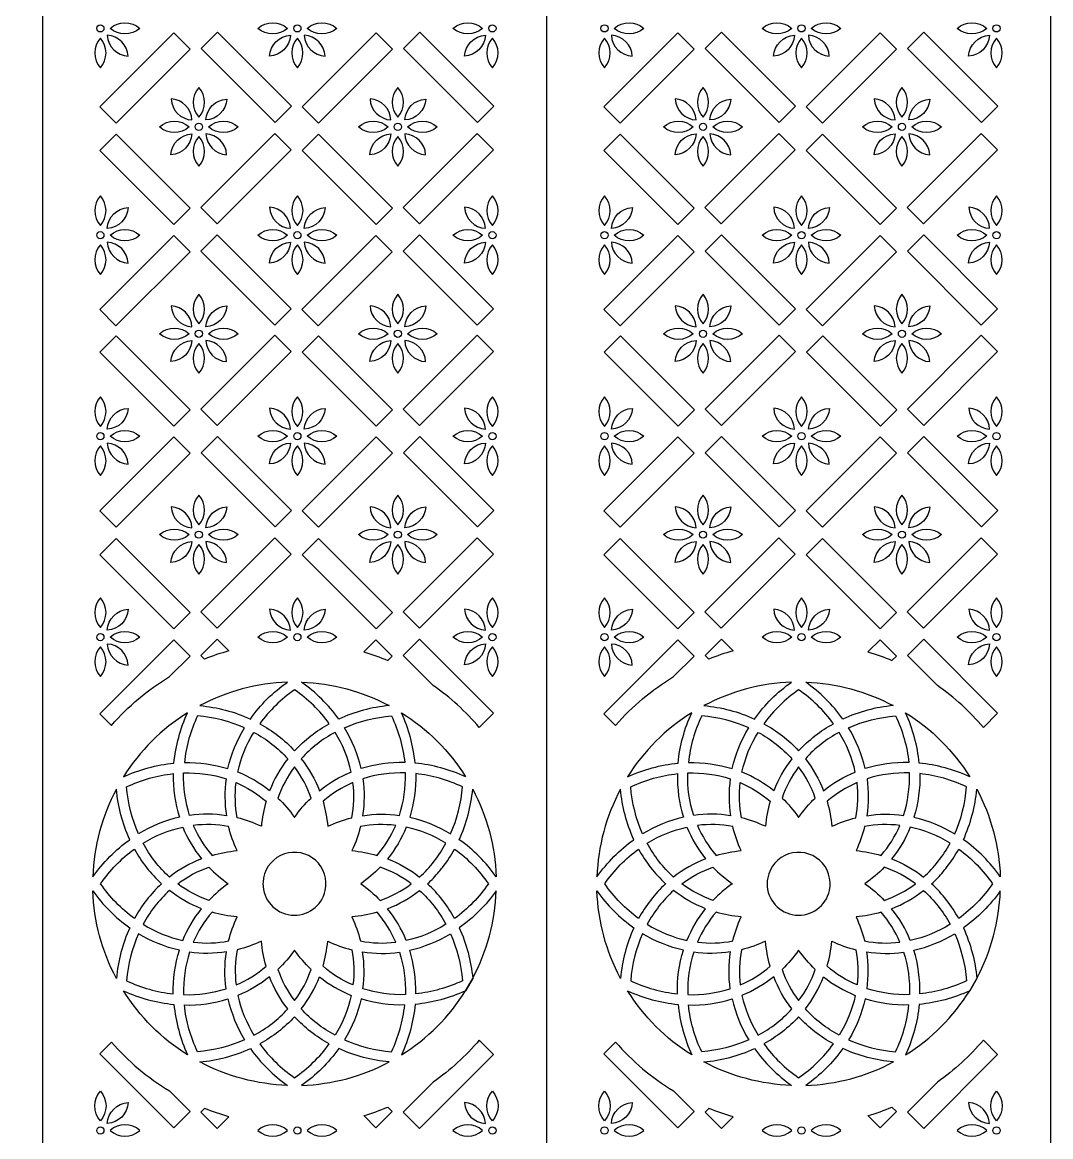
# Model space of a CAD drawing. Header units: millimetres. Extents: x 0 to 1000, y 0 to 2000.
# Drawn here: x 490 to 1000, y 875 to 1427 of the extents above; entities that cross this region are included whole.
import ezdxf

# ---------------------------------------------------------------- set-up
doc = ezdxf.new("R2010")
doc.units = ezdxf.units.MM
doc.layers.add('Image', color=70, linetype='Continuous')

msp = doc.modelspace()

# ---------------------------------------------------------------- linework, layer by layer
at = {"layer": 'Image'}
for points in [[(250, 2000), (0, 2000), (0, 0), (250, 0), (500, 0), (750, 0), (1000, 0), (1000, 2000), (750, 2000), (500, 2000)], [(528.45, 1385.32), (536.55, 1377.23), (573.24, 1413.92), (565.14, 1422.01)], [(623.45, 1385.62), (615.35, 1377.52), (578.66, 1414.21), (586.76, 1422.31)], [(628.77, 1385.32), (636.86, 1377.23), (673.55, 1413.92), (665.46, 1422.01)], [(723.76, 1385.62), (715.67, 1377.52), (678.98, 1414.21), (687.07, 1422.31)], [(778.45, 1385.32), (786.55, 1377.23), (823.24, 1413.92), (815.14, 1422.01)], [(873.45, 1385.62), (865.35, 1377.52), (828.66, 1414.21), (836.76, 1422.31)], [(878.77, 1385.32), (886.86, 1377.23), (923.55, 1413.92), (915.46, 1422.01)], [(973.76, 1385.62), (965.67, 1377.52), (928.98, 1414.21), (937.07, 1422.31)], [(528.45, 1363.56), (536.55, 1371.66), (573.24, 1334.97), (565.14, 1326.87)], [(623.3, 1363.9), (615.21, 1371.99), (578.52, 1335.3), (586.61, 1327.21)], [(628.77, 1363.56), (636.86, 1371.66), (673.55, 1334.97), (665.46, 1326.87)], [(723.62, 1363.9), (715.52, 1371.99), (678.83, 1335.3), (686.92, 1327.21)], [(778.45, 1363.56), (786.55, 1371.66), (823.24, 1334.97), (815.14, 1326.87)], [(873.3, 1363.9), (865.21, 1371.99), (828.52, 1335.3), (836.61, 1327.21)], [(878.77, 1363.56), (886.86, 1371.66), (923.55, 1334.97), (915.46, 1326.87)], [(973.62, 1363.9), (965.52, 1371.99), (928.83, 1335.3), (936.92, 1327.21)], [(528.38, 1284.78), (536.47, 1276.68), (573.17, 1313.37), (565.07, 1321.47)], [(623.38, 1285.07), (615.28, 1276.98), (578.59, 1313.67), (586.68, 1321.76)], [(628.69, 1284.78), (636.79, 1276.68), (673.48, 1313.37), (665.38, 1321.47)], [(723.69, 1285.07), (715.59, 1276.98), (678.9, 1313.67), (687, 1321.76)], [(778.38, 1284.78), (786.47, 1276.68), (823.17, 1313.37), (815.07, 1321.47)], [(873.38, 1285.07), (865.28, 1276.98), (828.59, 1313.67), (836.68, 1321.76)], [(878.69, 1284.78), (886.79, 1276.68), (923.48, 1313.37), (915.38, 1321.47)], [(973.69, 1285.07), (965.59, 1276.98), (928.9, 1313.67), (937, 1321.76)], [(528.53, 1263.65), (536.62, 1271.74), (573.31, 1235.05), (565.22, 1226.96)], [(623.38, 1263.99), (615.28, 1272.08), (578.59, 1235.39), (586.68, 1227.3)], [(628.84, 1263.65), (636.93, 1271.74), (673.62, 1235.05), (665.53, 1226.96)], [(723.69, 1263.99), (715.59, 1272.08), (678.9, 1235.39), (687, 1227.3)], [(778.53, 1263.65), (786.62, 1271.74), (823.31, 1235.05), (815.22, 1226.96)], [(873.38, 1263.99), (865.28, 1272.08), (828.59, 1235.39), (836.68, 1227.3)], [(878.84, 1263.65), (886.93, 1271.74), (923.62, 1235.05), (915.53, 1226.96)], [(973.69, 1263.99), (965.59, 1272.08), (928.9, 1235.39), (937, 1227.3)], [(528.45, 1184.86), (536.55, 1176.77), (573.24, 1213.46), (565.14, 1221.56)], [(623.45, 1185.16), (615.35, 1177.06), (578.66, 1213.75), (586.76, 1221.85)], [(628.77, 1184.86), (636.86, 1176.77), (673.55, 1213.46), (665.46, 1221.56)], [(723.76, 1185.16), (715.67, 1177.06), (678.98, 1213.75), (687.07, 1221.85)], [(778.45, 1184.86), (786.55, 1176.77), (823.24, 1213.46), (815.14, 1221.56)], [(873.45, 1185.16), (865.35, 1177.06), (828.66, 1213.75), (836.76, 1221.85)], [(878.77, 1184.86), (886.86, 1176.77), (923.55, 1213.46), (915.46, 1221.56)], [(973.76, 1185.16), (965.67, 1177.06), (928.98, 1213.75), (937.07, 1221.85)], [(528.45, 1163.1), (536.55, 1171.2), (573.24, 1134.51), (565.14, 1126.41)], [(623.3, 1163.44), (615.21, 1171.54), (578.52, 1134.85), (586.61, 1126.75)], [(628.77, 1163.1), (636.86, 1171.2), (673.55, 1134.51), (665.46, 1126.41)], [(723.62, 1163.44), (715.52, 1171.54), (678.83, 1134.85), (686.92, 1126.75)], [(778.45, 1163.1), (786.55, 1171.2), (823.24, 1134.51), (815.14, 1126.41)], [(873.3, 1163.44), (865.21, 1171.54), (828.52, 1134.85), (836.61, 1126.75)], [(878.77, 1163.1), (886.86, 1171.2), (923.55, 1134.51), (915.46, 1126.41)], [(973.62, 1163.44), (965.52, 1171.54), (928.83, 1134.85), (936.92, 1126.75)], [(592.13, 1000), (592.11, 1000)], [(657.88, 1000), (657.87, 1000)], [(842.13, 1000), (842.11, 1000)], [(907.88, 1000), (907.87, 1000)], [(709.82, 946.95), (709.86, 946.98), (713.36, 953.04), (713.35, 953.1)], [(959.82, 946.95), (959.86, 946.98), (963.36, 953.04), (963.35, 953.1)], [(578.04, 911.65), (578.02, 911.65)], [(671.95, 911.65), (671.98, 911.65)], [(828.04, 911.65), (828.02, 911.65)], [(921.95, 911.65), (921.98, 911.65)]]:
    msp.add_lwpolyline(points, close=True, dxfattribs=at)
for points in [[(500, 2000), (500, 0)], [(750, 2000), (750, 0)]]:
    msp.add_lwpolyline(points, dxfattribs=at)
for points in [[(533.55, 1424.19, -0.380423), (548.26, 1424.19, -0.380423)], [(606.87, 1424.19, -0.380423), (621.58, 1424.19, -0.380423)], [(631.24, 1424.19, -0.380423), (645.95, 1424.19, -0.380423)], [(703.59, 1424.19, -0.380423), (718.29, 1424.19, -0.380423)], [(783.55, 1424.19, -0.380423), (798.26, 1424.19, -0.380423)], [(856.87, 1424.19, -0.380423), (871.58, 1424.19, -0.380423)], [(881.24, 1424.19, -0.380423), (895.95, 1424.19, -0.380423)], [(953.59, 1424.19, -0.380423), (968.29, 1424.19, -0.380423)], [(542.51, 1410.34, 0.380423), (532.13, 1420.76, 0.380423)], [(622.99, 1420.78, -0.380423), (612.57, 1410.4, -0.380423)], [(640.2, 1410.34, 0.380423), (629.82, 1420.76, 0.380423)], [(719.7, 1420.78, -0.380423), (709.28, 1410.4, -0.380423)], [(792.51, 1410.34, 0.380423), (782.13, 1420.76, 0.380423)], [(872.99, 1420.78, -0.380423), (862.57, 1410.4, -0.380423)], [(890.2, 1410.34, 0.380423), (879.82, 1420.76, 0.380423)], [(969.7, 1420.78, -0.380423), (959.28, 1410.4, -0.380423)], [(528.72, 1419.35, 0.380423), (528.72, 1404.65, 0.380423)], [(626.41, 1419.35, 0.380423), (626.41, 1404.65, 0.380423)], [(723.13, 1419.35, 0.380423), (723.13, 1404.65, 0.380423)], [(778.72, 1419.35, 0.380423), (778.72, 1404.65, 0.380423)], [(876.41, 1419.35, 0.380423), (876.41, 1404.65, 0.380423)], [(973.13, 1419.35, 0.380423), (973.13, 1404.65, 0.380423)], [(577.57, 1394.88, 0.380423), (577.57, 1380.17, 0.380423)], [(676.23, 1394.88, 0.380423), (676.23, 1380.17, 0.380423)], [(827.57, 1394.88, 0.380423), (827.57, 1380.17, 0.380423)], [(926.23, 1394.88, 0.380423), (926.23, 1380.17, 0.380423)], [(574.16, 1378.76, 0.380423), (563.78, 1389.18, 0.380423)], [(591.41, 1389.13, -0.380423), (580.99, 1378.75, -0.380423)], [(672.82, 1378.76, 0.380423), (662.45, 1389.18, 0.380423)], [(690.08, 1389.13, -0.380423), (679.66, 1378.75, -0.380423)], [(824.16, 1378.76, 0.380423), (813.78, 1389.18, 0.380423)], [(841.41, 1389.13, -0.380423), (830.99, 1378.75, -0.380423)], [(922.82, 1378.76, 0.380423), (912.45, 1389.18, 0.380423)], [(940.08, 1389.13, -0.380423), (929.66, 1378.75, -0.380423)], [(558.03, 1375.34, -0.380423), (572.73, 1375.34, -0.380423)], [(582.4, 1375.34, -0.380423), (597.1, 1375.34, -0.380423)], [(656.7, 1375.34, -0.380423), (671.4, 1375.34, -0.380423)], [(681.07, 1375.34, -0.380423), (695.77, 1375.34, -0.380423)], [(808.03, 1375.34, -0.380423), (822.73, 1375.34, -0.380423)], [(832.4, 1375.34, -0.380423), (847.1, 1375.34, -0.380423)], [(906.7, 1375.34, -0.380423), (921.4, 1375.34, -0.380423)], [(931.07, 1375.34, -0.380423), (945.77, 1375.34, -0.380423)], [(574.14, 1371.93, -0.380423), (563.72, 1361.55, -0.380423)], [(577.57, 1370.51, 0.380423), (577.57, 1355.8, 0.380423)], [(591.35, 1361.5, 0.380423), (580.98, 1371.92, 0.380423)], [(672.81, 1371.93, -0.380423), (662.39, 1361.55, -0.380423)], [(676.23, 1370.51, 0.380423), (676.23, 1355.8, 0.380423)], [(690.02, 1361.5, 0.380423), (679.64, 1371.92, 0.380423)], [(824.14, 1371.93, -0.380423), (813.72, 1361.55, -0.380423)], [(827.57, 1370.51, 0.380423), (827.57, 1355.8, 0.380423)], [(841.35, 1361.5, 0.380423), (830.98, 1371.92, 0.380423)], [(922.81, 1371.93, -0.380423), (912.39, 1361.55, -0.380423)], [(926.23, 1370.51, 0.380423), (926.23, 1355.8, 0.380423)], [(940.02, 1361.5, 0.380423), (929.64, 1371.92, 0.380423)], [(528.72, 1341.15, 0.380423), (528.72, 1326.44, 0.380423)], [(626.41, 1341.15, 0.380423), (626.41, 1326.44, 0.380423)], [(723.13, 1341.15, 0.380423), (723.13, 1326.44, 0.380423)], [(778.72, 1341.15, 0.380423), (778.72, 1326.44, 0.380423)], [(876.41, 1341.15, 0.380423), (876.41, 1326.44, 0.380423)], [(973.13, 1341.15, 0.380423), (973.13, 1326.44, 0.380423)], [(542.56, 1335.4, -0.380423), (532.14, 1325.02, -0.380423)], [(623, 1325.03, 0.380423), (612.62, 1335.45, 0.380423)], [(640.26, 1335.4, -0.380423), (629.84, 1325.02, -0.380423)], [(719.72, 1325.03, 0.380423), (709.34, 1335.45, 0.380423)], [(792.56, 1335.4, -0.380423), (782.14, 1325.02, -0.380423)], [(873, 1325.03, 0.380423), (862.62, 1335.45, 0.380423)], [(890.26, 1335.4, -0.380423), (879.84, 1325.02, -0.380423)], [(969.72, 1325.03, 0.380423), (959.34, 1335.45, 0.380423)], [(533.55, 1321.61, -0.380423), (548.26, 1321.61, -0.380423)], [(606.87, 1321.61, -0.380423), (621.58, 1321.61, -0.380423)], [(631.24, 1321.61, -0.380423), (645.95, 1321.61, -0.380423)], [(703.59, 1321.61, -0.380423), (718.29, 1321.61, -0.380423)], [(783.55, 1321.61, -0.380423), (798.26, 1321.61, -0.380423)], [(856.87, 1321.61, -0.380423), (871.58, 1321.61, -0.380423)], [(881.24, 1321.61, -0.380423), (895.95, 1321.61, -0.380423)], [(953.59, 1321.61, -0.380423), (968.29, 1321.61, -0.380423)], [(528.72, 1316.78, 0.380423), (528.72, 1302.07, 0.380423)], [(542.51, 1307.77, 0.380423), (532.13, 1318.19, 0.380423)], [(622.99, 1318.2, -0.380423), (612.57, 1307.82, -0.380423)], [(626.41, 1316.78, 0.380423), (626.41, 1302.07, 0.380423)], [(640.2, 1307.77, 0.380423), (629.82, 1318.19, 0.380423)], [(719.7, 1318.2, -0.380423), (709.28, 1307.82, -0.380423)], [(723.13, 1316.78, 0.380423), (723.13, 1302.07, 0.380423)], [(778.72, 1316.78, 0.380423), (778.72, 1302.07, 0.380423)], [(792.51, 1307.77, 0.380423), (782.13, 1318.19, 0.380423)], [(872.99, 1318.2, -0.380423), (862.57, 1307.82, -0.380423)], [(876.41, 1316.78, 0.380423), (876.41, 1302.07, 0.380423)], [(890.2, 1307.77, 0.380423), (879.82, 1318.19, 0.380423)], [(969.7, 1318.2, -0.380423), (959.28, 1307.82, -0.380423)], [(973.13, 1316.78, 0.380423), (973.13, 1302.07, 0.380423)], [(577.57, 1292.3, 0.380423), (577.57, 1277.6, 0.380423)], [(676.23, 1292.3, 0.380423), (676.23, 1277.6, 0.380423)], [(827.57, 1292.3, 0.380423), (827.57, 1277.6, 0.380423)], [(926.23, 1292.3, 0.380423), (926.23, 1277.6, 0.380423)], [(574.16, 1276.19, 0.380423), (563.78, 1286.61, 0.380423)], [(591.41, 1286.55, -0.380423), (580.99, 1276.17, -0.380423)], [(672.82, 1276.19, 0.380423), (662.45, 1286.61, 0.380423)], [(690.08, 1286.55, -0.380423), (679.66, 1276.17, -0.380423)], [(824.16, 1276.19, 0.380423), (813.78, 1286.61, 0.380423)], [(841.41, 1286.55, -0.380423), (830.99, 1276.17, -0.380423)], [(922.82, 1276.19, 0.380423), (912.45, 1286.61, 0.380423)], [(940.08, 1286.55, -0.380423), (929.66, 1276.17, -0.380423)], [(558.03, 1272.76, -0.380423), (572.73, 1272.76, -0.380423)], [(582.4, 1272.76, -0.380423), (597.1, 1272.76, -0.380423)], [(656.7, 1272.76, -0.380423), (671.4, 1272.76, -0.380423)], [(681.07, 1272.76, -0.380423), (695.77, 1272.76, -0.380423)], [(808.03, 1272.76, -0.380423), (822.73, 1272.76, -0.380423)], [(832.4, 1272.76, -0.380423), (847.1, 1272.76, -0.380423)], [(906.7, 1272.76, -0.380423), (921.4, 1272.76, -0.380423)], [(931.07, 1272.76, -0.380423), (945.77, 1272.76, -0.380423)], [(574.14, 1269.35, -0.380423), (563.72, 1258.98, -0.380423)], [(577.57, 1267.93, 0.380423), (577.57, 1253.23, 0.380423)], [(591.35, 1258.92, 0.380423), (580.98, 1269.34, 0.380423)], [(672.81, 1269.35, -0.380423), (662.39, 1258.98, -0.380423)], [(676.23, 1267.93, 0.380423), (676.23, 1253.23, 0.380423)], [(690.02, 1258.92, 0.380423), (679.64, 1269.34, 0.380423)], [(824.14, 1269.35, -0.380423), (813.72, 1258.98, -0.380423)], [(827.57, 1267.93, 0.380423), (827.57, 1253.23, 0.380423)], [(841.35, 1258.92, 0.380423), (830.98, 1269.34, 0.380423)], [(922.81, 1269.35, -0.380423), (912.39, 1258.98, -0.380423)], [(926.23, 1267.93, 0.380423), (926.23, 1253.23, 0.380423)], [(940.02, 1258.92, 0.380423), (929.64, 1269.34, 0.380423)], [(528.72, 1241.5, 0.380423), (528.72, 1226.8, 0.380423)], [(626.41, 1241.5, 0.380423), (626.41, 1226.8, 0.380423)], [(723.13, 1241.5, 0.380423), (723.13, 1226.8, 0.380423)], [(778.72, 1241.5, 0.380423), (778.72, 1226.8, 0.380423)], [(876.41, 1241.5, 0.380423), (876.41, 1226.8, 0.380423)], [(973.13, 1241.5, 0.380423), (973.13, 1226.8, 0.380423)], [(542.56, 1235.75, -0.380423), (532.14, 1225.38, -0.380423)], [(623, 1225.39, 0.380423), (612.62, 1235.81, 0.380423)], [(640.26, 1235.75, -0.380423), (629.84, 1225.38, -0.380423)], [(719.72, 1225.39, 0.380423), (709.34, 1235.81, 0.380423)], [(792.56, 1235.75, -0.380423), (782.14, 1225.38, -0.380423)], [(873, 1225.39, 0.380423), (862.62, 1235.81, 0.380423)], [(890.26, 1235.75, -0.380423), (879.84, 1225.38, -0.380423)], [(969.72, 1225.39, 0.380423), (959.34, 1235.81, 0.380423)], [(533.55, 1221.97, -0.380423), (548.26, 1221.97, -0.380423)], [(606.87, 1221.97, -0.380423), (621.58, 1221.97, -0.380423)], [(631.24, 1221.97, -0.380423), (645.95, 1221.97, -0.380423)], [(703.59, 1221.97, -0.380423), (718.29, 1221.97, -0.380423)], [(783.55, 1221.97, -0.380423), (798.26, 1221.97, -0.380423)], [(856.87, 1221.97, -0.380423), (871.58, 1221.97, -0.380423)], [(881.24, 1221.97, -0.380423), (895.95, 1221.97, -0.380423)], [(953.59, 1221.97, -0.380423), (968.29, 1221.97, -0.380423)], [(528.72, 1217.13, 0.380423), (528.72, 1202.43, 0.380423)], [(542.51, 1208.12, 0.380423), (532.13, 1218.54, 0.380423)], [(622.99, 1218.56, -0.380423), (612.57, 1208.18, -0.380423)], [(626.41, 1217.13, 0.380423), (626.41, 1202.43, 0.380423)], [(640.2, 1208.12, 0.380423), (629.82, 1218.54, 0.380423)], [(719.7, 1218.56, -0.380423), (709.28, 1208.18, -0.380423)], [(723.13, 1217.13, 0.380423), (723.13, 1202.43, 0.380423)], [(778.72, 1217.13, 0.380423), (778.72, 1202.43, 0.380423)], [(792.51, 1208.12, 0.380423), (782.13, 1218.54, 0.380423)], [(872.99, 1218.56, -0.380423), (862.57, 1208.18, -0.380423)], [(876.41, 1217.13, 0.380423), (876.41, 1202.43, 0.380423)], [(890.2, 1208.12, 0.380423), (879.82, 1218.54, 0.380423)], [(969.7, 1218.56, -0.380423), (959.28, 1208.18, -0.380423)], [(973.13, 1217.13, 0.380423), (973.13, 1202.43, 0.380423)], [(577.57, 1192.66, 0.380423), (577.57, 1177.95, 0.380423)], [(676.23, 1192.66, 0.380423), (676.23, 1177.95, 0.380423)], [(827.57, 1192.66, 0.380423), (827.57, 1177.95, 0.380423)], [(926.23, 1192.66, 0.380423), (926.23, 1177.95, 0.380423)], [(574.16, 1176.54, 0.380423), (563.78, 1186.96, 0.380423)], [(591.41, 1186.91, -0.380423), (580.99, 1176.53, -0.380423)], [(672.82, 1176.54, 0.380423), (662.45, 1186.96, 0.380423)], [(690.08, 1186.91, -0.380423), (679.66, 1176.53, -0.380423)], [(824.16, 1176.54, 0.380423), (813.78, 1186.96, 0.380423)], [(841.41, 1186.91, -0.380423), (830.99, 1176.53, -0.380423)], [(922.82, 1176.54, 0.380423), (912.45, 1186.96, 0.380423)], [(940.08, 1186.91, -0.380423), (929.66, 1176.53, -0.380423)], [(558.03, 1173.12, -0.380423), (572.73, 1173.12, -0.380423)], [(582.4, 1173.12, -0.380423), (597.1, 1173.12, -0.380423)], [(656.7, 1173.12, -0.380423), (671.4, 1173.12, -0.380423)], [(681.07, 1173.12, -0.380423), (695.77, 1173.12, -0.380423)], [(808.03, 1173.12, -0.380423), (822.73, 1173.12, -0.380423)], [(832.4, 1173.12, -0.380423), (847.1, 1173.12, -0.380423)], [(906.7, 1173.12, -0.380423), (921.4, 1173.12, -0.380423)], [(931.07, 1173.12, -0.380423), (945.77, 1173.12, -0.380423)], [(574.14, 1169.71, -0.380423), (563.72, 1159.33, -0.380423)], [(577.57, 1168.29, 0.380423), (577.57, 1153.58, 0.380423)], [(591.35, 1159.28, 0.380423), (580.98, 1169.7, 0.380423)], [(672.81, 1169.71, -0.380423), (662.39, 1159.33, -0.380423)], [(676.23, 1168.29, 0.380423), (676.23, 1153.58, 0.380423)], [(690.02, 1159.28, 0.380423), (679.64, 1169.7, 0.380423)], [(824.14, 1169.71, -0.380423), (813.72, 1159.33, -0.380423)], [(827.57, 1168.29, 0.380423), (827.57, 1153.58, 0.380423)], [(841.35, 1159.28, 0.380423), (830.98, 1169.7, 0.380423)], [(922.81, 1169.71, -0.380423), (912.39, 1159.33, -0.380423)], [(926.23, 1168.29, 0.380423), (926.23, 1153.58, 0.380423)], [(940.02, 1159.28, 0.380423), (929.64, 1169.7, 0.380423)], [(528.72, 1141.86, 0.380423), (528.72, 1127.15, 0.380423)], [(626.41, 1141.86, 0.380423), (626.41, 1127.15, 0.380423)], [(723.13, 1141.86, 0.380423), (723.13, 1127.15, 0.380423)], [(778.72, 1141.86, 0.380423), (778.72, 1127.15, 0.380423)], [(876.41, 1141.86, 0.380423), (876.41, 1127.15, 0.380423)], [(973.13, 1141.86, 0.380423), (973.13, 1127.15, 0.380423)], [(542.56, 1136.11, -0.380423), (532.14, 1125.73, -0.380423)], [(623, 1125.74, 0.380423), (612.62, 1136.16, 0.380423)], [(640.26, 1136.11, -0.380423), (629.84, 1125.73, -0.380423)], [(719.72, 1125.74, 0.380423), (709.34, 1136.16, 0.380423)], [(792.56, 1136.11, -0.380423), (782.14, 1125.73, -0.380423)], [(873, 1125.74, 0.380423), (862.62, 1136.16, 0.380423)], [(890.26, 1136.11, -0.380423), (879.84, 1125.73, -0.380423)], [(969.72, 1125.74, 0.380423), (959.34, 1136.16, 0.380423)], [(533.55, 1122.32, -0.380423), (548.26, 1122.32, -0.380423)], [(606.87, 1122.32, -0.380423), (621.58, 1122.32, -0.380423)], [(631.24, 1122.32, -0.380423), (645.95, 1122.32, -0.380423)], [(703.59, 1122.32, -0.380423), (718.29, 1122.32, -0.380423)], [(783.55, 1122.32, -0.380423), (798.26, 1122.32, -0.380423)], [(856.87, 1122.32, -0.380423), (871.58, 1122.32, -0.380423)], [(881.24, 1122.32, -0.380423), (895.95, 1122.32, -0.380423)], [(953.59, 1122.32, -0.380423), (968.29, 1122.32, -0.380423)], [(528.72, 1117.49, 0.380423), (528.72, 1102.78, 0.380423)], [(534.22, 1078.48, -0.078854), (562.98, 1102.73), (573.17, 1112.92), (565.07, 1121.01), (528.38, 1084.32)], [(542.51, 1108.48, 0.380423), (532.13, 1118.9, 0.380423)], [(580.4, 1111.4), (578.59, 1113.21), (586.69, 1121.3), (592.48, 1115.51, 0.026605)], [(659.35, 1114.98, -0.026406), (671.28, 1110.72), (673.48, 1112.92), (665.38, 1121.01)], [(693.78, 1098.33), (678.9, 1113.21), (687, 1121.3), (723.69, 1084.61), (716.6, 1077.52, 0.064603)], [(719.7, 1118.91, -0.380423), (709.28, 1108.53, -0.380423)], [(723.13, 1117.49, 0.380423), (723.13, 1102.78, 0.380423)], [(778.72, 1117.49, 0.380423), (778.72, 1102.78, 0.380423)], [(784.22, 1078.48, -0.078854), (812.98, 1102.73), (823.17, 1112.92), (815.07, 1121.01), (778.38, 1084.32)], [(792.51, 1108.48, 0.380423), (782.13, 1118.9, 0.380423)], [(830.4, 1111.4), (828.59, 1113.21), (836.69, 1121.3), (842.48, 1115.51, 0.026605)], [(909.35, 1114.98, -0.026406), (921.28, 1110.72), (923.48, 1112.92), (915.38, 1121.01)], [(943.78, 1098.33), (928.9, 1113.21), (937, 1121.3), (973.69, 1084.61), (966.6, 1077.52, 0.064603)], [(969.7, 1118.91, -0.380423), (959.28, 1108.53, -0.380423)], [(973.13, 1117.49, 0.380423), (973.13, 1102.78, 0.380423)], [(603.1, 1081.7, -0.087936), (621.51, 1100, 0.112821), (578.04, 1088.34, -0.086237)], [(646.9, 1081.7, 0.08419), (628.49, 1100, -0.113373), (671.95, 1088.34, 0.084002)], [(853.1, 1081.7, -0.087936), (871.51, 1100, 0.112821), (828.04, 1088.34, -0.086237)], [(896.9, 1081.7, 0.08419), (878.49, 1100, -0.113373), (921.95, 1088.34, 0.084002)], [(625, 1065.96, -0.079607), (642.25, 1079.37, 0.084769), (625, 1096.17, 0.083305), (607.74, 1079.37, -0.082862)], [(875, 1065.96, -0.079607), (892.25, 1079.37, 0.084769), (875, 1096.17, 0.083305), (857.74, 1079.37, -0.082862)], [(565.18, 1059.8, -0.081098), (571.96, 1084.85, 0.11412), (540.18, 1053.04, -0.083971)], [(576.91, 1083.27, 0.083916), (570.36, 1060.1, -0.08153), (592, 1057.1, -0.080788), (600.24, 1077.37, 0.082298), (576.92, 1083.27)], [(673.08, 1083.27), (673.09, 1083.27, -0.083911), (679.64, 1060.1, 0.08156), (657.98, 1057.1, 0.080927), (649.75, 1077.37, -0.083265)], [(684.82, 1059.8, 0.080268), (678.04, 1084.85, -0.114123), (709.82, 1053.04, 0.084574)], [(815.18, 1059.8, -0.081098), (821.96, 1084.85, 0.11412), (790.18, 1053.04, -0.083971)], [(826.91, 1083.27, 0.083916), (820.36, 1060.1, -0.08153), (842, 1057.1, -0.080788), (850.24, 1077.37, 0.082298), (826.92, 1083.27)], [(923.08, 1083.27), (923.09, 1083.27, -0.083911), (929.64, 1060.1, 0.08156), (907.98, 1057.1, 0.080927), (899.75, 1077.37, -0.083265)], [(934.82, 1059.8, 0.080268), (928.04, 1084.85, -0.114123), (959.82, 1053.04, 0.084574)], [(612.63, 1046.14, 0.073885), (596.89, 1055.36, -0.086721), (604.89, 1075.09, -0.08584), (621.64, 1062.02, 0.071048)], [(637.36, 1046.14, -0.075094), (653.11, 1055.36, 0.084928), (645.11, 1075.09, 0.087344), (628.34, 1062.02, -0.072844)], [(862.63, 1046.14, 0.073885), (846.89, 1055.36, -0.086721), (854.89, 1075.09, -0.08584), (871.64, 1062.02, 0.071048)], [(887.36, 1046.14, -0.075094), (903.11, 1055.36, 0.084928), (895.11, 1075.09, 0.087344), (878.34, 1062.02, -0.072844)], [(625, 1032.91, -0.050941), (633.22, 1042.5, 0.079276), (625, 1057.93, 0.079022), (616.78, 1042.5, -0.045588)], [(875, 1032.91, -0.050941), (883.22, 1042.5, 0.079276), (875, 1057.93, 0.079022), (866.78, 1042.5, -0.045588)], [(541.71, 1048.07, -0.083247), (564.87, 1054.61, 0.080899), (567.88, 1032.98, 0.081464), (547.62, 1024.74, -0.083622), (541.7, 1048.07), (541.71, 1048.07)], [(591.22, 1033.75, 0.07631), (572.96, 1033.89, -0.08445), (570.01, 1054.96, -0.088419), (591.08, 1052.02, 0.072787)], [(608.55, 1028.49, 0.050812), (596.63, 1032.68, -0.077144), (596.02, 1050.16, -0.078335), (610.86, 1040.92, 0.048493)], [(641.45, 1028.49, -0.050812), (653.37, 1032.68, 0.079685), (653.97, 1050.16, 0.076342), (639.13, 1040.92, -0.044011)], [(658.77, 1033.75, -0.075271), (677.04, 1033.89, 0.083371), (679.99, 1054.96, 0.088435), (658.91, 1052.02, -0.073218)], [(708.28, 1048.07, 0.083256), (685.12, 1054.61, -0.08248), (682.12, 1032.98, -0.079997), (702.38, 1024.74, 0.085105), (708.29, 1048.07), (708.28, 1048.07)], [(791.71, 1048.07, -0.083247), (814.87, 1054.61, 0.080899), (817.88, 1032.98, 0.081464), (797.62, 1024.74, -0.083622), (791.7, 1048.07), (791.71, 1048.07)], [(841.22, 1033.75, 0.07631), (822.96, 1033.89, -0.08445), (820.01, 1054.96, -0.088419), (841.08, 1052.02, 0.072787)], [(858.55, 1028.49, 0.050812), (846.63, 1032.68, -0.077144), (846.02, 1050.16, -0.078335), (860.86, 1040.92, 0.048493)], [(891.45, 1028.49, -0.050812), (903.37, 1032.68, 0.079685), (903.97, 1050.16, 0.076342), (889.13, 1040.92, -0.044011)], [(908.77, 1033.75, -0.075271), (927.04, 1033.89, 0.083371), (929.99, 1054.96, 0.088435), (908.91, 1052.02, -0.073218)], [(958.28, 1048.07, 0.083256), (935.12, 1054.61, -0.08248), (932.12, 1032.98, -0.079997), (952.38, 1024.74, 0.085105), (958.29, 1048.07), (958.28, 1048.07)], [(543.29, 1021.87, -0.082706), (536.65, 1046.9, 0.114709), (525, 1003.48, -0.084694)], [(706.71, 1021.87, 0.082708), (713.35, 1046.9, -0.11409), (725, 1003.48, 0.086367)], [(793.29, 1021.87, -0.082706), (786.65, 1046.9, 0.114709), (775, 1003.48, -0.084694)], [(956.71, 1021.87, 0.082708), (963.35, 1046.9, -0.11409), (975, 1003.48, 0.086367)], [(578.88, 1012.35, 0.074682), (563.01, 1003.33, -0.086213), (549.9, 1020.09, -0.087981), (569.62, 1028.08, 0.073781)], [(596.51, 1016.44, -0.048812), (592.3, 1028.35, 0.078256), (574.82, 1028.95, 0.076175), (584.09, 1014.1, -0.045822)], [(653.49, 1016.44, -0.048055), (665.91, 1014.1, 0.079633), (675.17, 1028.95, 0.078281), (657.68, 1028.35, -0.047827)], [(671.12, 1012.35, -0.073061), (686.99, 1003.33, 0.085577), (700.1, 1020.09, 0.088501), (680.37, 1028.08, -0.074862)], [(828.88, 1012.35, 0.074682), (813.01, 1003.33, -0.086213), (799.9, 1020.09, -0.087981), (819.62, 1028.08, 0.073781)], [(846.51, 1016.44, -0.048812), (842.3, 1028.35, 0.078256), (824.82, 1028.95, 0.076175), (834.09, 1014.1, -0.045822)], [(903.49, 1016.44, -0.048055), (915.91, 1014.1, 0.079633), (925.17, 1028.95, 0.078281), (907.68, 1028.35, -0.047827)], [(921.12, 1012.35, -0.073061), (936.99, 1003.33, 0.085577), (950.1, 1020.09, 0.088501), (930.37, 1028.08, -0.074862)], [(559.04, 1000, 0.082035), (545.62, 982.75, -0.082544), (528.83, 1000, -0.085203), (545.62, 1017.24, 0.083297)], [(698.37, 1008.09, 0.043464), (704.38, 1017.24, -0.082859), (721.16, 1000, -0.083595), (704.38, 982.75, 0.082159), (690.96, 1000, 0.043742), (696.64, 1005.96, 0.007272)], [(809.04, 1000, 0.082035), (795.62, 982.75, -0.082544), (778.83, 1000, -0.085203), (795.62, 1017.24, 0.083297)], [(948.37, 1008.09, 0.043464), (954.38, 1017.24, -0.082859), (971.16, 1000, -0.083595), (954.38, 982.75, 0.082159), (940.96, 1000, 0.043742), (946.64, 1005.96, 0.007272)], [(609.37, 1000.09, 0.900636), (640.28, 996.71, 1.008716), (609.66, 1002.98, 0.047635)], [(859.37, 1000.09, 0.900636), (890.28, 996.71, 1.008716), (859.66, 1002.98, 0.047635)], [(592.11, 1000, 0.048919), (582.51, 991.78, -0.078861), (567.09, 1000, -0.079741), (582.51, 1008.2, 0.045638)], [(657.88, 1000, -0.049463), (667.49, 991.78, 0.079793), (682.91, 1000, 0.078811), (667.49, 1008.2, -0.04484)], [(842.11, 1000, 0.048919), (832.51, 991.78, -0.078861), (817.09, 1000, -0.079741), (832.51, 1008.2, 0.045638)], [(907.88, 1000, -0.049463), (917.49, 991.78, 0.079793), (932.91, 1000, 0.078811), (917.49, 1008.2, -0.04484)], [(543.29, 978.12, 0.082843), (536.65, 953.1, -0.114304), (525, 996.51, 0.086221)], [(578.88, 987.64, -0.074663), (563.01, 996.67, 0.085813), (549.9, 979.9, 0.08586), (569.62, 971.91, -0.07289)], [(559.06, 999.98, 2.504584), (559.04, 1000, -0.424762), (559.06, 1000.01)], [(567.09, 1000, 1.052268), (567.07, 999.99)], [(671.12, 987.64, 0.073045), (686.99, 996.67, -0.085813), (700.1, 979.9, -0.087065), (680.37, 971.91, 0.074387)], [(706.71, 978.12, -0.082845), (713.35, 953.1, 0.113683), (725, 996.51, -0.084693)], [(793.29, 978.12, 0.082843), (786.65, 953.1, -0.114304), (775, 996.51, 0.086221)], [(828.88, 987.64, -0.074663), (813.01, 996.67, 0.085813), (799.9, 979.9, 0.08586), (819.62, 971.91, -0.07289)], [(809.06, 999.98, 2.504584), (809.04, 1000, -0.424762), (809.06, 1000.01)], [(817.09, 1000, 1.052268), (817.07, 999.99)], [(921.12, 987.64, 0.073045), (936.99, 996.67, -0.085813), (950.1, 979.9, -0.087065), (930.37, 971.91, 0.074387)], [(956.71, 978.12, -0.082845), (963.35, 953.1, 0.113683), (975, 996.51, -0.084693)], [(596.51, 983.55, -0.047568), (584.09, 985.89, 0.078206), (574.82, 971.04, 0.078417), (592.3, 971.63, -0.048056)], [(653.49, 983.55, -0.045161), (657.68, 971.63, 0.078318), (675.17, 971.04, 0.079453), (665.91, 985.89, -0.04619)], [(846.51, 983.55, -0.047568), (834.09, 985.89, 0.078206), (824.82, 971.04, 0.078417), (842.3, 971.63, -0.048056)], [(903.49, 983.55, -0.045161), (907.68, 971.63, 0.078318), (925.17, 971.04, 0.079453), (915.91, 985.89, -0.04619)], [(541.71, 951.92, 0.083242), (564.87, 945.38, -0.083441), (567.88, 967.02, -0.081666), (547.62, 975.26, 0.085093), (541.7, 951.92), (541.71, 951.92)], [(708.28, 951.92, -0.083251), (685.12, 945.38, 0.081746), (682.12, 967.02, 0.080006), (702.38, 975.26, -0.083255), (708.29, 951.92), (708.28, 951.92)], [(791.71, 951.92, 0.083242), (814.87, 945.38, -0.083441), (817.88, 967.02, -0.081666), (797.62, 975.26, 0.085093), (791.7, 951.92), (791.71, 951.92)], [(958.28, 951.92, -0.083251), (935.12, 945.38, 0.081746), (932.12, 967.02, 0.080006), (952.38, 975.26, -0.083255), (958.29, 951.92), (958.28, 951.92)], [(608.55, 971.5, -0.050796), (596.63, 967.31, 0.077232), (596.02, 949.83, 0.077935), (610.86, 959.07, -0.046903)], [(641.45, 971.5, 0.050218), (653.37, 967.31, -0.079768), (653.97, 949.83, -0.078973), (639.13, 959.07, 0.044371)], [(858.55, 971.5, -0.050796), (846.63, 967.31, 0.077232), (846.02, 949.83, 0.077935), (860.86, 959.07, -0.046903)], [(891.45, 971.5, 0.050218), (903.37, 967.31, -0.079768), (903.97, 949.83, -0.078973), (889.13, 959.07, 0.044371)], [(591.22, 966.24, -0.075303), (572.96, 966.1, 0.085608), (570.01, 945.03, 0.087882), (591.08, 947.98, -0.072747)], [(625, 967.08, -0.050394), (616.78, 957.5, 0.079527), (625, 942.06, 0.078684), (633.22, 957.5, -0.04622)], [(658.77, 966.24, 0.076503), (677.04, 966.1, -0.084543), (679.99, 945.03, -0.087902), (658.91, 947.98, 0.073612)], [(841.22, 966.24, -0.075303), (822.96, 966.1, 0.085608), (820.01, 945.03, 0.087882), (841.08, 947.98, -0.072747)], [(875, 967.08, -0.050394), (866.78, 957.5, 0.079527), (875, 942.06, 0.078684), (883.22, 957.5, -0.04622)], [(908.77, 966.24, 0.076503), (927.04, 966.1, -0.084543), (929.99, 945.03, -0.087902), (908.91, 947.98, 0.073612)], [(536.64, 953.04, -0.192791), (536.65, 953.1)], [(612.63, 953.86, -0.074398), (596.89, 944.63, 0.084743), (604.89, 924.9, 0.087919), (621.64, 937.98, -0.073739)], [(637.36, 953.86, 0.072687), (653.11, 944.63, -0.086419), (645.11, 924.9, -0.086761), (628.34, 937.98, 0.072627)], [(786.64, 953.04, -0.192791), (786.65, 953.1)], [(862.63, 953.86, -0.074398), (846.89, 944.63, 0.084743), (854.89, 924.9, 0.087919), (871.64, 937.98, -0.073739)], [(887.36, 953.86, 0.072687), (903.11, 944.63, -0.086419), (895.11, 924.9, -0.086761), (878.34, 937.98, 0.072627)], [(565.18, 940.2, 0.080015), (571.96, 915.15, -0.114337), (540.18, 946.95, 0.084895)], [(684.82, 940.2, -0.080773), (678.04, 915.15, 0.114341), (709.82, 946.95, -0.084089)], [(815.18, 940.2, 0.080015), (821.96, 915.15, -0.114337), (790.18, 946.95, 0.084895)], [(934.82, 940.2, -0.080773), (928.04, 915.15, 0.114341), (959.82, 946.95, -0.084089)], [(576.92, 916.72), (576.91, 916.72, -0.084991), (570.36, 939.89, 0.081531), (592, 942.89, 0.079193), (600.24, 922.63, -0.084137)], [(673.08, 916.72), (673.09, 916.72, 0.084987), (679.64, 939.89, -0.08183), (657.98, 942.89, -0.082401), (649.75, 922.63, 0.082214)], [(826.92, 916.72), (826.91, 916.72, -0.084991), (820.36, 939.89, 0.081531), (842, 942.89, 0.079193), (850.24, 922.63, -0.084137)], [(923.08, 916.72), (923.09, 916.72, 0.084987), (929.64, 939.89, -0.08183), (907.98, 942.89, -0.082401), (899.75, 922.63, 0.082214)], [(625, 934.03, -0.081693), (607.74, 920.62, 0.083989), (625, 903.83, 0.083748), (642.25, 920.62, -0.081537)], [(875, 934.03, -0.081693), (857.74, 920.62, 0.083989), (875, 903.83, 0.083748), (892.25, 920.62, -0.081537)], [(534.22, 921.52, 0.078854), (562.98, 897.27), (573.17, 887.08), (565.07, 878.99), (528.38, 915.68)], [(603.1, 918.29, 0.083886), (621.51, 900, -0.113074), (578.04, 911.65, 0.086244)], [(646.9, 918.29, -0.086888), (628.49, 900, 0.113625), (671.95, 911.65, -0.084008)], [(693.78, 901.67), (678.9, 886.79), (687, 878.7), (723.69, 915.39), (716.6, 922.48, -0.064603)], [(784.22, 921.52, 0.078854), (812.98, 897.27), (823.17, 887.08), (815.07, 878.99), (778.38, 915.68)], [(853.1, 918.29, 0.083886), (871.51, 900, -0.113074), (828.04, 911.65, 0.086244)], [(896.9, 918.29, -0.086888), (878.49, 900, 0.113625), (921.95, 911.65, -0.084008)], [(943.78, 901.67), (928.9, 886.79), (937, 878.7), (973.69, 915.39), (966.6, 922.48, -0.064603)], [(528.72, 882.51, -0.380423), (528.72, 897.22, -0.380423)], [(723.13, 882.51, -0.380423), (723.13, 897.22, -0.380423)], [(778.72, 882.51, -0.380423), (778.72, 897.22, -0.380423)], [(973.13, 882.51, -0.380423), (973.13, 897.22, -0.380423)], [(542.51, 891.52, -0.380423), (532.13, 881.1, -0.380423)], [(719.7, 881.09, 0.380423), (709.28, 891.47, 0.380423)], [(792.51, 891.52, -0.380423), (782.13, 881.1, -0.380423)], [(969.7, 881.09, 0.380423), (959.28, 891.47, 0.380423)], [(580.4, 888.6), (578.59, 886.79), (586.69, 878.7), (592.48, 884.49, -0.026605)], [(659.35, 885.02, 0.026406), (671.28, 889.28), (673.48, 887.08), (665.38, 878.99)], [(830.4, 888.6), (828.59, 886.79), (836.69, 878.7), (842.48, 884.49, -0.026605)], [(909.35, 885.02, 0.026406), (921.28, 889.28), (923.48, 887.08), (915.38, 878.99)], [(533.55, 877.68, 0.380423), (548.26, 877.68, 0.380423)], [(606.87, 877.68, 0.380423), (621.58, 877.68, 0.380423)], [(631.24, 877.68, 0.380423), (645.95, 877.68, 0.380423)], [(703.59, 877.68, 0.380423), (718.29, 877.68, 0.380423)], [(783.55, 877.68, 0.380423), (798.26, 877.68, 0.380423)], [(856.87, 877.68, 0.380423), (871.58, 877.68, 0.380423)], [(881.24, 877.68, 0.380423), (895.95, 877.68, 0.380423)], [(953.59, 877.68, 0.380423), (968.29, 877.68, 0.380423)]]:
    msp.add_lwpolyline(points, format="xyb", close=True, dxfattribs=at)
for centre in [(528.72, 1424.19), (626.41, 1424.19), (723.13, 1424.19), (778.72, 1424.19), (876.41, 1424.19), (973.13, 1424.19), (577.57, 1375.34), (676.23, 1375.34), (827.57, 1375.34), (926.23, 1375.34), (528.72, 1321.61), (626.41, 1321.61), (723.13, 1321.61), (778.72, 1321.61), (876.41, 1321.61), (973.13, 1321.61), (577.57, 1272.76), (676.23, 1272.76), (827.57, 1272.76), (926.23, 1272.76), (528.72, 1221.97), (626.41, 1221.97), (723.13, 1221.97), (778.72, 1221.97), (876.41, 1221.97), (973.13, 1221.97), (577.57, 1173.12), (676.23, 1173.12), (827.57, 1173.12), (926.23, 1173.12), (528.72, 1122.32), (626.41, 1122.32), (723.13, 1122.32), (778.72, 1122.32), (876.41, 1122.32), (973.13, 1122.32), (528.72, 877.68), (626.41, 877.68), (723.13, 877.68), (778.72, 877.68), (876.41, 877.68), (973.13, 877.68)]:
    msp.add_circle(centre, 1.79, dxfattribs=at)

doc.saveas('drawing.dxf')
